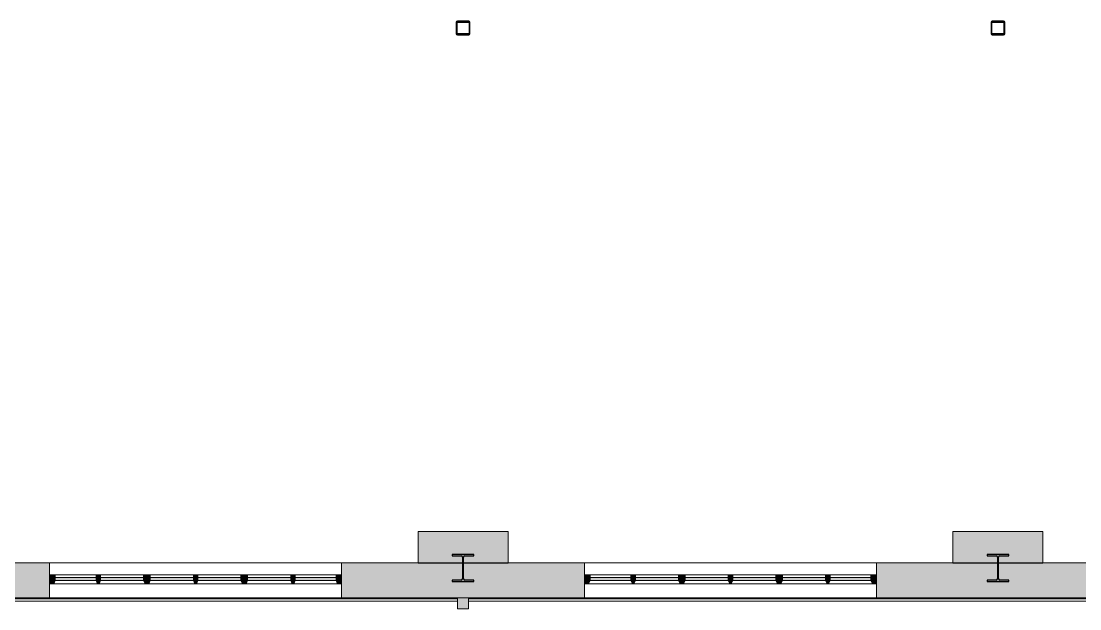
# Model space of a CAD drawing. Header units: inches. Extents: x -3803 to -1421, y -3454 to -210.
# Drawn here: x -2774.3 to -2386.4, y -3453.6 to -3238.1 of the extents above; entities that cross this region are included whole.
import ezdxf

# ---------------------------------------------------------------- set-up
doc = ezdxf.new("R2010")
doc.units = ezdxf.units.IN
doc.header["$MEASUREMENT"] = 0
for name, color, linetype, lineweight in [('A-GENM', 13, 'Continuous', 9), ('A-GLAZ-CURT', 52, 'Continuous', 13), ('A-GLAZ-CWMG', 51, 'Continuous', 13), ('A-WALL', 113, 'Continuous', 13), ('A-WALL-PATT', 111, 'Continuous', 13), ('I-WALL', 2, 'Continuous', 13), ('Q-CASE', 31, 'Continuous', 13), ('S-COLS', 52, 'Continuous', 13)]:
    doc.layers.add(name, color=color, linetype=linetype, lineweight=lineweight)

# ---------------------------------------------------------------- blocks, each defined once
blk = doc.blocks.new('_STL - Column - W Shape - 2017v1 - W10x39-1327149-DIMENSION PLAN - LEVEL 2 _579_ - 2__ - CAD')
at = {"layer": 'S-COLS'}
blk.add_hatch(color=130, dxfattribs=at).paths.add_polyline_path([(3.99, -4.96), (3.99, -4.43), (0.66, -4.43), (0.31, -4.28), (0.16, -3.93), (0.16, 3.93), (0.31, 4.28), (0.66, 4.43), (3.99, 4.43), (3.99, 4.96), (-4, 4.96), (-4, 4.43), (-0.66, 4.43), (-0.31, 4.28), (-0.16, 3.93), (-0.16, -3.93), (-0.31, -4.28), (-0.66, -4.43), (-4, -4.43), (-4, -4.96)], flags=0)
at = {"layer": 'S-COLS', "color": 253, "lineweight": 25}
for p, q in [((3.99, 4.96), (-4, 4.96)), ((-4, 4.96), (-4, 4.43)), ((-4, 4.43), (-0.66, 4.43)), ((-0.16, 3.93), (-0.16, -3.93)), ((0.16, -3.93), (0.16, 3.93)), ((0.66, 4.43), (3.99, 4.43)), ((3.99, 4.43), (3.99, 4.96)), ((-0.66, -4.43), (-4, -4.43)), ((-4, -4.43), (-4, -4.96)), ((-4, -4.96), (3.99, -4.96)), ((3.99, -4.43), (0.66, -4.43)), ((3.99, -4.96), (3.99, -4.43))]:
    blk.add_line(p, q, dxfattribs=at)
for centre, start, end in [((-0.66, 3.93), 0, 90), ((0.66, 3.93), 90, 180), ((-0.66, -3.93), 270, 0), ((0.66, -3.93), 180, 270)]:
    blk.add_arc(centre, 0.5, start, end, dxfattribs=at)
blk = doc.blocks.new('15830016-STRUCT_MARTINEZ-MOORE_CENTRAL_v2018_rvt-1-DIMENSION PLAN - LEVEL 2 _579_ - 2__ - CAD')
at = {"layer": 'S-COLS', "lineweight": 5}
h = blk.add_hatch(color=50, dxfattribs=at)
h.paths.add_polyline_path([(-2610.33, -3243.14), (-2610.02, -3243.01), (-2609.9, -3242.71), (-2609.9, -3238.58), (-2610.02, -3238.27), (-2610.33, -3238.14), (-2614.46, -3238.14), (-2614.77, -3238.27), (-2614.9, -3238.58), (-2614.9, -3242.71), (-2614.77, -3243.01), (-2614.46, -3243.14)], flags=0)
h.paths.add_polyline_path([(-2610.33, -3242.83), (-2614.55, -3242.79), (-2614.58, -3242.71), (-2614.55, -3238.49), (-2614.46, -3238.45), (-2610.24, -3238.49), (-2610.21, -3238.58), (-2610.24, -3242.79)], flags=0)
h = blk.add_hatch(color=50, dxfattribs=at)
h.paths.add_polyline_path([(-2418.46, -3243.14), (-2414.33, -3243.14), (-2414.02, -3243.01), (-2413.9, -3242.71), (-2413.9, -3238.58), (-2414.02, -3238.27), (-2414.33, -3238.14), (-2418.46, -3238.14), (-2418.77, -3238.27), (-2418.9, -3238.58), (-2418.9, -3242.71), (-2418.77, -3243.01)], flags=0)
h.paths.add_polyline_path([(-2418.46, -3242.83), (-2418.55, -3242.79), (-2418.58, -3242.71), (-2418.55, -3238.49), (-2418.46, -3238.45), (-2414.24, -3238.49), (-2414.21, -3238.58), (-2414.24, -3242.79), (-2414.33, -3242.83)], flags=0)
at = {"layer": 'S-COLS', "color": 253, "lineweight": 25}
for p, q in [((-2614.9, -3238.58), (-2614.9, -3242.71)), ((-2614.58, -3242.71), (-2614.58, -3238.58)), ((-2610.33, -3238.14), (-2614.46, -3238.14)), ((-2614.46, -3238.45), (-2610.33, -3238.45)), ((-2610.21, -3238.58), (-2610.21, -3242.71)), ((-2609.9, -3242.71), (-2609.9, -3238.58)), ((-2418.9, -3238.58), (-2418.9, -3242.71)), ((-2418.58, -3242.71), (-2418.58, -3238.58)), ((-2414.33, -3238.14), (-2418.46, -3238.14)), ((-2418.46, -3238.45), (-2414.33, -3238.45)), ((-2414.21, -3238.58), (-2414.21, -3242.71)), ((-2413.9, -3242.71), (-2413.9, -3238.58)), ((-2610.33, -3242.83), (-2614.46, -3242.83)), ((-2614.46, -3243.14), (-2610.33, -3243.14)), ((-2414.33, -3242.83), (-2418.46, -3242.83)), ((-2418.46, -3243.14), (-2414.33, -3243.14))]:
    blk.add_line(p, q, dxfattribs=at)
for centre, radius, start, end in [((-2614.46, -3238.58), 0.435, 90, 180), ((-2614.46, -3238.58), 0.122, 90, 180), ((-2610.33, -3238.58), 0.435, 0, 90), ((-2610.33, -3238.58), 0.122, 0, 90), ((-2418.46, -3238.58), 0.435, 90, 180), ((-2418.46, -3238.58), 0.122, 90, 180), ((-2414.33, -3238.58), 0.435, 0, 90), ((-2414.33, -3238.58), 0.122, 0, 90), ((-2614.46, -3242.71), 0.435, 180, 270), ((-2614.46, -3242.71), 0.122, 180, 270), ((-2610.33, -3242.71), 0.435, 270, 0), ((-2610.33, -3242.71), 0.122, 270, 0), ((-2418.46, -3242.71), 0.435, 180, 270), ((-2418.46, -3242.71), 0.122, 180, 270), ((-2414.33, -3242.71), 0.435, 270, 0), ((-2414.33, -3242.71), 0.122, 270, 0)]:
    blk.add_arc(centre, radius, start, end, dxfattribs=at)
at = {"color": 250, "lineweight": 13}
for p in [(-2612.4, -3438.64), (-2416.4, -3438.64)]:
    blk.add_blockref('_STL - Column - W Shape - 2017v1 - W10x39-1327149-DIMENSION PLAN - LEVEL 2 _579_ - 2__ - CAD', p, dxfattribs=at)
blk = doc.blocks.new('level 2 - band2 - level 2 - band-474741-DIMENSION PLAN - LEVEL 2 _579_ - 2__ - CAD')
at = {"layer": 'A-WALL', "lineweight": 20}
for p, q in [((-2614.4, -3450.02), (-3198.4, -3450.02)), ((-2614.4, -3450.77), (-3198.4, -3450.77)), ((-2026.4, -3450.02), (-2610.4, -3450.02)), ((-2026.4, -3450.77), (-2610.4, -3450.77))]:
    blk.add_line(p, q, dxfattribs=at)
blk = doc.blocks.new('Casework 56 - Casework 1-549904-DIMENSION PLAN - LEVEL 2 _579_ - 2__ - CAD')
at = {"layer": 'Q-CASE', "lineweight": 20}
for p, q in [((-2656.9, -3436.77), (-2763.9, -3436.77)), ((-2763.9, -3436.77), (-2656.9, -3436.77)), ((-2460.9, -3436.77), (-2567.9, -3436.77)), ((-2567.9, -3436.77), (-2460.9, -3436.77)), ((-2761.83, -3441.2), (-2763.9, -3441.2)), ((-2761.83, -3441.2), (-2746.91, -3441.2)), ((-2746.91, -3441.2), (-2761.83, -3441.2)), ((-2745.22, -3441.2), (-2746.91, -3441.2)), ((-2745.22, -3441.2), (-2729.45, -3441.2)), ((-2729.45, -3441.2), (-2745.22, -3441.2)), ((-2727.01, -3441.2), (-2729.45, -3441.2)), ((-2727.01, -3441.2), (-2711.24, -3441.2)), ((-2711.24, -3441.2), (-2727.01, -3441.2)), ((-2709.55, -3441.2), (-2711.24, -3441.2)), ((-2709.55, -3441.2), (-2693.78, -3441.2)), ((-2693.78, -3441.2), (-2709.55, -3441.2)), ((-2691.34, -3441.2), (-2693.78, -3441.2)), ((-2691.34, -3441.2), (-2675.57, -3441.2)), ((-2675.57, -3441.2), (-2691.34, -3441.2)), ((-2673.89, -3441.2), (-2675.57, -3441.2)), ((-2673.89, -3441.2), (-2658.96, -3441.2)), ((-2658.96, -3441.2), (-2673.89, -3441.2)), ((-2656.9, -3441.2), (-2658.96, -3441.2)), ((-2565.83, -3441.2), (-2567.9, -3441.2)), ((-2550.91, -3441.2), (-2565.83, -3441.2)), ((-2549.22, -3441.2), (-2550.91, -3441.2)), ((-2533.45, -3441.2), (-2549.22, -3441.2)), ((-2531.01, -3441.2), (-2533.45, -3441.2)), ((-2515.24, -3441.2), (-2531.01, -3441.2)), ((-2513.55, -3441.2), (-2515.24, -3441.2)), ((-2497.78, -3441.2), (-2513.55, -3441.2)), ((-2495.34, -3441.2), (-2497.78, -3441.2)), ((-2479.57, -3441.2), (-2495.34, -3441.2)), ((-2477.89, -3441.2), (-2479.57, -3441.2)), ((-2462.96, -3441.2), (-2477.89, -3441.2)), ((-2460.9, -3441.2), (-2462.96, -3441.2))]:
    blk.add_line(p, q, dxfattribs=at)
blk = doc.blocks.new('System Panel - Winco Glass-383906-DIMENSION PLAN - LEVEL 2 _579_ - 2__ - CAD')
at = {"layer": 'A-GLAZ-CURT', "lineweight": 9}
blk.add_hatch(color=90, dxfattribs=at).paths.add_polyline_path([(7.46, 0), (7.46, 1), (-7.46, 1), (-7.46, 0)], flags=0)
at = {"layer": 'A-GLAZ-CURT', "lineweight": 20}
for p, q in [((7.46, 1), (-7.46, 1)), ((-7.46, 1), (-7.46, 0)), ((-7.46, 0), (7.46, 0)), ((7.46, 0), (7.46, 1))]:
    blk.add_line(p, q, dxfattribs=at)
blk = doc.blocks.new('System Panel - Winco Glass-383907-DIMENSION PLAN - LEVEL 2 _579_ - 2__ - CAD')
at = {"layer": 'A-GLAZ-CURT', "lineweight": 9}
blk.add_hatch(color=90, dxfattribs=at).paths.add_polyline_path([(7.89, 0), (7.89, 1), (-7.89, 1), (-7.89, 0), (-0.79, 0)], flags=0)
at = {"layer": 'A-GLAZ-CURT', "lineweight": 20}
for p, q in [((7.89, 1), (-7.89, 1)), ((-7.89, 1), (-7.89, 0)), ((-7.89, 0), (7.89, 0)), ((7.89, 0), (7.89, 1))]:
    blk.add_line(p, q, dxfattribs=at)
blk = doc.blocks.new('Rectangular Mullion - Winco Accent Full-Large-383928-DIMENSION PLAN - LEVEL 2 _579_ - 2__ - CAD')
at = {"layer": 'A-GLAZ-CWMG', "lineweight": 9}
blk.add_hatch(color=90, dxfattribs=at).paths.add_polyline_path([(0.64, 1.25), (1.22, 0), (1.22, -2), (-1.22, -2), (-1.22, 0), (-0.64, 1.25)], flags=0)
at = {"layer": 'A-GLAZ-CWMG', "lineweight": 20}
for p, q in [((-1.22, 0), (-0.64, 1.25)), ((-1.22, -2), (-1.22, 0)), ((-0.64, 1.25), (0.64, 1.25)), ((0.64, 1.25), (1.22, 0)), ((1.22, 0), (1.22, -2)), ((1.22, -2), (-1.22, -2))]:
    blk.add_line(p, q, dxfattribs=at)
blk = doc.blocks.new('Rectangular Mullion - Winco Accent Full-383935-DIMENSION PLAN - LEVEL 2 _579_ - 2__ - CAD')
at = {"layer": 'A-GLAZ-CWMG', "lineweight": 9}
blk.add_hatch(color=90, dxfattribs=at).paths.add_polyline_path([(0.26, 1.25), (0.84, 0), (0.84, -2), (-0.84, -2), (-0.84, 0), (-0.26, 1.25)], flags=0)
at = {"layer": 'A-GLAZ-CWMG', "lineweight": 20}
for p, q in [((-0.84, 0), (-0.26, 1.25)), ((-0.84, -2), (-0.84, 0)), ((-0.26, 1.25), (0.26, 1.25)), ((0.26, 1.25), (0.84, 0)), ((0.84, 0), (0.84, -2)), ((0.84, -2), (-0.84, -2))]:
    blk.add_line(p, q, dxfattribs=at)
blk = doc.blocks.new('Rectangular Mullion - Winco Accent Full_Right-Large-383949-DIMENSION PLAN - LEVEL 2 _579_ - 2__ - CAD')
at = {"layer": 'A-GLAZ-CWMG', "lineweight": 9}
blk.add_hatch(color=90, dxfattribs=at).paths.add_polyline_path([(-1.48, 1.25), (-2.06, 0), (-2.06, -2), (0, -2), (0, 1.25)], flags=0)
at = {"layer": 'A-GLAZ-CWMG', "lineweight": 20}
for p, q in [((-1.48, 1.25), (-2.06, 0)), ((-2.06, 0), (-2.06, -2)), ((0, 1.25), (-1.48, 1.25)), ((0, -2), (0, 1.25)), ((-2.06, -2), (0, -2))]:
    blk.add_line(p, q, dxfattribs=at)
blk = doc.blocks.new('Rectangular Mullion - Winco Accent Full_Left-Large-383958-DIMENSION PLAN - LEVEL 2 _579_ - 2__ - CAD')
at = {"layer": 'A-GLAZ-CWMG', "lineweight": 9}
blk.add_hatch(color=90, dxfattribs=at).paths.add_polyline_path([(0, 1.25), (0, -2), (-2.06, -2), (-2.06, 0), (-1.48, 1.25)], flags=0)
at = {"layer": 'A-GLAZ-CWMG', "lineweight": 20}
for p, q in [((-2.06, 0), (-1.48, 1.25)), ((-2.06, -2), (-2.06, 0)), ((-1.48, 1.25), (0, 1.25)), ((0, 1.25), (0, -2)), ((0, -2), (-2.06, -2))]:
    blk.add_line(p, q, dxfattribs=at)
blk = doc.blocks.new('Rectangular Mullion - Winco Accent Full_Right-Large-383959-DIMENSION PLAN - LEVEL 2 _579_ - 2__ - CAD')
at = {"layer": 'A-GLAZ-CWMG', "lineweight": 9}
for p, q in [((-3246.96, -953.32), (-3261.89, -953.32)), ((-3246.38, -956.57), (-3262.47, -956.57))]:
    blk.add_line(p, q, dxfattribs=at)
blk = doc.blocks.new('Rectangular Mullion - Winco Accent Full_Right-Large-383960-DIMENSION PLAN - LEVEL 2 _579_ - 2__ - CAD')
at = {"layer": 'A-GLAZ-CWMG', "lineweight": 9}
for p, q in [((-3281.78, -953.32), (-3297.55, -953.32)), ((-3281.2, -956.57), (-3298.13, -956.57))]:
    blk.add_line(p, q, dxfattribs=at)
blk = doc.blocks.new('Rectangular Mullion - Winco Accent Full_Right-Large-V18-DIMENSION PLAN - LEVEL 2 _579_ - 2__ - CAD')
at = {"layer": 'A-GLAZ-CWMG', "lineweight": 9}
for p, q in [((-3299.24, -953.32), (-3315.01, -953.32)), ((-3298.66, -956.57), (-3315.59, -956.57))]:
    blk.add_line(p, q, dxfattribs=at)
blk = doc.blocks.new('Rectangular Mullion - Winco Accent Full_Right-Large-383961-DIMENSION PLAN - LEVEL 2 _579_ - 2__ - CAD')
at = {"layer": 'A-GLAZ-CWMG', "lineweight": 9}
for p, q in [((-3334.91, -953.32), (-3349.83, -953.32)), ((-3334.32, -956.57), (-3350.42, -956.57))]:
    blk.add_line(p, q, dxfattribs=at)
blk = doc.blocks.new('Rectangular Mullion - Winco Accent Full_Right-Large-V64-DIMENSION PLAN - LEVEL 2 _579_ - 2__ - CAD')
at = {"layer": 'A-GLAZ-CWMG', "lineweight": 9}
for p, q in [((-3585.21, -3044.66), (-3585.21, -3028.57)), ((-3581.96, -3029.15), (-3581.96, -3028.31)), ((-3581.96, -3044.08), (-3581.96, -3029.15)), ((-3581.96, -3046.14), (-3581.96, -3044.08))]:
    blk.add_line(p, q, dxfattribs=at)
blk = doc.blocks.new('Rectangular Mullion - Winco Accent Full_Right-Large-V65-DIMENSION PLAN - LEVEL 2 _579_ - 2__ - CAD')
at = {"layer": 'A-GLAZ-CWMG', "lineweight": 9}
for p, q in [((-3585.21, -3009.84), (-3585.21, -2992.9)), ((-3581.96, -2993.48), (-3581.96, -2992.64)), ((-3581.96, -3009.26), (-3581.96, -2993.48)), ((-3581.96, -3010.47), (-3581.96, -3009.26))]:
    blk.add_line(p, q, dxfattribs=at)
blk = doc.blocks.new('Rectangular Mullion - Winco Accent Full_Right-Large-V66-DIMENSION PLAN - LEVEL 2 _579_ - 2__ - CAD')
at = {"layer": 'A-GLAZ-CWMG', "lineweight": 9}
for p, q in [((-3585.21, -2992.38), (-3585.21, -2975.44)), ((-3581.96, -2976.03), (-3581.96, -2974.81)), ((-3581.96, -2991.8), (-3581.96, -2976.03)), ((-3581.96, -2992.64), (-3581.96, -2991.8))]:
    blk.add_line(p, q, dxfattribs=at)
blk = doc.blocks.new('Rectangular Mullion - Winco Accent Full_Right-Large-V67-DIMENSION PLAN - LEVEL 2 _579_ - 2__ - CAD')
at = {"layer": 'A-GLAZ-CWMG', "lineweight": 9}
for p, q in [((-3581.96, -2941.2), (-3581.96, -2939.14)), ((-3585.21, -2956.71), (-3585.21, -2940.62)), ((-3581.96, -2956.13), (-3581.96, -2941.2)), ((-3581.96, -2956.97), (-3581.96, -2956.13))]:
    blk.add_line(p, q, dxfattribs=at)
blk = doc.blocks.new('Down Spouts3 - Down Spouts-4005655-DIMENSION PLAN - LEVEL 2 _579_ - 2__ - CAD')
at = {"layer": 'A-GENM'}
h = blk.add_hatch(color=90, dxfattribs=at)
h.paths.add_polyline_path([(-2022.4, -3453.64), (-2022.4, -3449.64), (-2026.4, -3449.64), (-2026.4, -3453.64)], flags=0)
h.paths.add_polyline_path([(-2614.4, -3453.64), (-2610.4, -3453.64), (-2610.4, -3449.64), (-2614.4, -3449.64)], flags=0)
h.paths.add_polyline_path([(-3198.4, -3453.64), (-3198.4, -3449.64), (-3202.4, -3449.64), (-3202.4, -3453.64)], flags=0)
for p, q in [((-2610.4, -3449.64), (-2614.4, -3449.64)), ((-2614.4, -3449.64), (-2614.4, -3453.64)), ((-2610.4, -3453.64), (-2610.4, -3449.64)), ((-2614.4, -3453.64), (-2610.4, -3453.64))]:
    blk.add_line(p, q, dxfattribs=at)

msp = doc.modelspace()

# ---------------------------------------------------------------- hatches: boundary and pattern name
at = {"layer": 'A-WALL-PATT', "lineweight": 20}
for points in [[(-2628.9, -3436.89), (-2612.56, -3436.89), (-2612.56, -3434.71), (-2612.7, -3434.36), (-2613.06, -3434.21), (-2616.39, -3434.21), (-2616.39, -3433.68), (-2608.4, -3433.68), (-2608.4, -3434.21), (-2611.74, -3434.21), (-2612.09, -3434.36), (-2612.24, -3434.71), (-2612.24, -3436.89), (-2595.9, -3436.89), (-2595.9, -3425.27), (-2628.9, -3425.27)], [(-2432.9, -3436.89), (-2416.56, -3436.89), (-2416.56, -3434.71), (-2416.7, -3434.36), (-2417.06, -3434.21), (-2420.39, -3434.21), (-2420.39, -3433.68), (-2412.4, -3433.68), (-2412.4, -3434.21), (-2415.74, -3434.21), (-2416.09, -3434.36), (-2416.24, -3434.71), (-2416.24, -3436.89), (-2399.9, -3436.89), (-2399.9, -3425.27), (-2432.9, -3425.27), (-2432.9, -3434.21)]]:
    msp.add_hatch(color=10, dxfattribs=at).paths.add_polyline_path(points, flags=0)
h = msp.add_hatch(color=10, dxfattribs=at)
h.paths.add_polyline_path([(-3525.4, -3449.64), (-3525.4, -3436.77), (-3577.47, -3436.78), (-3577.47, -3441.89), (-3577.87, -3441.89), (-3577.87, -3439.16), (-3577.98, -3438.88), (-3578.26, -3438.77), (-3584.61, -3438.77), (-3584.88, -3438.88), (-3585, -3439.16), (-3585, -3441.89), (-3585.4, -3441.89), (-3585.4, -3436.77), (-3590.4, -3436.77), (-3590.4, -3449.64)], flags=0)
h.paths.add_polyline_path([(-3461.4, -3449.64), (-3351.9, -3449.64), (-3351.9, -3436.77), (-3396.24, -3436.77), (-3396.24, -3442.57), (-3396.09, -3442.92), (-3395.74, -3443.07), (-3392.4, -3443.07), (-3392.4, -3443.6), (-3400.39, -3443.6), (-3400.39, -3443.07), (-3397.06, -3443.07), (-3396.7, -3442.92), (-3396.56, -3442.57), (-3396.56, -3436.77), (-3461.4, -3436.77)], flags=0)
h.paths.add_polyline_path([(-2264.9, -3449.64), (-2241.27, -3449.64), (-2241.27, -3436.77), (-2264.9, -3436.77), (-2264.9, -3448.57)], flags=0)
h.paths.add_polyline_path([(-2376.45, -3449.64), (-2371.9, -3449.64), (-2371.9, -3436.77), (-2416.24, -3436.77), (-2416.24, -3442.57), (-2416.09, -3442.92), (-2415.74, -3443.07), (-2412.4, -3443.07), (-2412.4, -3443.6), (-2420.39, -3443.6), (-2420.39, -3443.07), (-2417.06, -3443.07), (-2416.7, -3442.92), (-2416.56, -3442.57), (-2416.56, -3436.77), (-2460.9, -3436.77), (-2460.9, -3449.64), (-2412.4, -3449.64)], flags=0)
h.paths.add_polyline_path([(-3244.9, -3449.64), (-3155.9, -3449.64), (-3155.9, -3436.77), (-3200.24, -3436.77), (-3200.24, -3442.57), (-3200.09, -3442.92), (-3199.74, -3443.07), (-3196.4, -3443.07), (-3196.4, -3443.6), (-3204.39, -3443.6), (-3204.39, -3443.07), (-3201.06, -3443.07), (-3200.7, -3442.92), (-3200.56, -3442.57), (-3200.56, -3436.77), (-3244.9, -3436.77), (-3244.9, -3443.6)], flags=0)
h.paths.add_polyline_path([(-3048.9, -3449.64), (-2959.9, -3449.64), (-2959.9, -3436.77), (-3004.24, -3436.77), (-3004.24, -3442.57), (-3004.09, -3442.92), (-3003.74, -3443.07), (-3000.4, -3443.07), (-3000.4, -3443.6), (-3008.39, -3443.6), (-3008.39, -3443.07), (-3005.06, -3443.07), (-3004.7, -3442.92), (-3004.56, -3442.57), (-3004.56, -3436.77), (-3048.9, -3436.77)], flags=0)
h.paths.add_polyline_path([(-2852.9, -3449.64), (-2763.9, -3449.64), (-2763.9, -3436.77), (-2808.24, -3436.77), (-2808.24, -3442.57), (-2808.09, -3442.92), (-2807.74, -3443.07), (-2804.4, -3443.07), (-2804.4, -3443.6), (-2812.39, -3443.6), (-2812.39, -3443.07), (-2809.06, -3443.07), (-2808.7, -3442.92), (-2808.56, -3442.57), (-2808.56, -3436.77), (-2852.9, -3436.77), (-2852.9, -3448.57)], flags=0)
h.paths.add_polyline_path([(-2656.9, -3449.64), (-2567.9, -3449.64), (-2567.9, -3436.77), (-2612.24, -3436.77), (-2612.24, -3442.57), (-2612.09, -3442.92), (-2611.74, -3443.07), (-2608.4, -3443.07), (-2608.4, -3443.6), (-2616.39, -3443.6), (-2616.39, -3443.07), (-2613.06, -3443.07), (-2612.7, -3442.92), (-2612.56, -3442.57), (-2612.56, -3436.77), (-2656.9, -3436.77)], flags=0)
h.paths.add_polyline_path([(-3578.86, -3438.52), (-3578.26, -3438.52), (-3577.98, -3438.4), (-3577.87, -3438.13), (-3577.87, -3436.77), (-3585, -3436.77), (-3585, -3438.13), (-3584.88, -3438.4), (-3584.61, -3438.52), (-3579.27, -3438.52)], flags=0)

# ---------------------------------------------------------------- linework, layer by layer
at = {"layer": 'A-WALL', "lineweight": 20}
for p, q in [((-2808.24, -3436.77), (-2612.56, -3436.77)), ((-2763.9, -3449.64), (-2763.9, -3436.77)), ((-2656.9, -3436.77), (-2656.9, -3449.64)), ((-2612.24, -3436.77), (-2416.56, -3436.77)), ((-2567.9, -3449.64), (-2567.9, -3436.77)), ((-2460.9, -3436.77), (-2460.9, -3449.64)), ((-2416.24, -3436.77), (-2220.56, -3436.77)), ((-3590.4, -3449.64), (-2656.9, -3449.64)), ((-2241.27, -3449.64), (-2656.9, -3449.64))]:
    msp.add_line(p, q, dxfattribs=at)
at = {"layer": 'I-WALL', "lineweight": 20}
for p, q in [((-2595.9, -3425.27), (-2628.9, -3425.27)), ((-2628.9, -3425.27), (-2628.9, -3436.89)), ((-2595.9, -3436.89), (-2595.9, -3425.27)), ((-2399.9, -3425.27), (-2432.9, -3425.27)), ((-2432.9, -3425.27), (-2432.9, -3436.89)), ((-2399.9, -3436.89), (-2399.9, -3425.27)), ((-2628.9, -3436.89), (-2612.56, -3436.89)), ((-2612.24, -3436.89), (-2595.9, -3436.89)), ((-2432.9, -3436.89), (-2416.56, -3436.89)), ((-2416.24, -3436.89), (-2399.9, -3436.89))]:
    msp.add_line(p, q, dxfattribs=at)

# ---------------------------------------------------------------- block references
at = {"lineweight": 5}
msp.add_blockref('15830016-STRUCT_MARTINEZ-MOORE_CENTRAL_v2018_rvt-1-DIMENSION PLAN - LEVEL 2 _579_ - 2__ - CAD', (0, 0), dxfattribs=at)
at = {"layer": 'A-GENM'}
msp.add_blockref('Down Spouts3 - Down Spouts-4005655-DIMENSION PLAN - LEVEL 2 _579_ - 2__ - CAD', (0, 0), dxfattribs=at)
at = {"layer": 'A-GLAZ-CURT', "lineweight": 9}
for name, p in [('System Panel - Winco Glass-383906-DIMENSION PLAN - LEVEL 2 _579_ - 2__ - CAD', (-2754.37, -3443.2)), ('System Panel - Winco Glass-383907-DIMENSION PLAN - LEVEL 2 _579_ - 2__ - CAD', (-2737.33, -3443.2)), ('System Panel - Winco Glass-383907-DIMENSION PLAN - LEVEL 2 _579_ - 2__ - CAD', (-2719.12, -3443.2)), ('System Panel - Winco Glass-383907-DIMENSION PLAN - LEVEL 2 _579_ - 2__ - CAD', (-2701.67, -3443.2)), ('System Panel - Winco Glass-383907-DIMENSION PLAN - LEVEL 2 _579_ - 2__ - CAD', (-2683.46, -3443.2)), ('System Panel - Winco Glass-383906-DIMENSION PLAN - LEVEL 2 _579_ - 2__ - CAD', (-2666.42, -3443.2)), ('System Panel - Winco Glass-383906-DIMENSION PLAN - LEVEL 2 _579_ - 2__ - CAD', (-2558.37, -3443.2)), ('System Panel - Winco Glass-383907-DIMENSION PLAN - LEVEL 2 _579_ - 2__ - CAD', (-2541.33, -3443.2)), ('System Panel - Winco Glass-383907-DIMENSION PLAN - LEVEL 2 _579_ - 2__ - CAD', (-2523.12, -3443.2)), ('System Panel - Winco Glass-383907-DIMENSION PLAN - LEVEL 2 _579_ - 2__ - CAD', (-2505.67, -3443.2)), ('System Panel - Winco Glass-383907-DIMENSION PLAN - LEVEL 2 _579_ - 2__ - CAD', (-2487.46, -3443.2)), ('System Panel - Winco Glass-383906-DIMENSION PLAN - LEVEL 2 _579_ - 2__ - CAD', (-2470.42, -3443.2))]:
    msp.add_blockref(name, p, dxfattribs=at)
at = {"layer": 'A-GLAZ-CWMG', "lineweight": 9}
for name, p, rotation in [('Rectangular Mullion - Winco Accent Full_Right-Large-383949-DIMENSION PLAN - LEVEL 2 _579_ - 2__ - CAD', (-2763.9, -3443.2), 180), ('Rectangular Mullion - Winco Accent Full_Right-Large-V67-DIMENSION PLAN - LEVEL 2 _579_ - 2__ - CAD', (-5703.04, 140.75), 89.9999999999496), ('Rectangular Mullion - Winco Accent Full_Right-Large-V65-DIMENSION PLAN - LEVEL 2 _579_ - 2__ - CAD', (-5738.7, 140.75), 89.9999999999496), ('Rectangular Mullion - Winco Accent Full_Right-Large-V66-DIMENSION PLAN - LEVEL 2 _579_ - 2__ - CAD', (-5703.04, 140.75), 89.9999999999496), ('Rectangular Mullion - Winco Accent Full_Right-Large-V65-DIMENSION PLAN - LEVEL 2 _579_ - 2__ - CAD', (-5703.04, 140.75), 89.9999999999496), ('Rectangular Mullion - Winco Accent Full_Right-Large-V66-DIMENSION PLAN - LEVEL 2 _579_ - 2__ - CAD', (-5667.37, 140.75), 89.9999999999496), ('Rectangular Mullion - Winco Accent Full_Right-Large-V64-DIMENSION PLAN - LEVEL 2 _579_ - 2__ - CAD', (-5703.04, 140.75), 89.9999999999496), ('Rectangular Mullion - Winco Accent Full_Right-Large-383949-DIMENSION PLAN - LEVEL 2 _579_ - 2__ - CAD', (-2567.9, -3443.2), 180)]:
    msp.add_blockref(name, p, dxfattribs=dict(at, rotation=rotation))
at = {"layer": 'A-GLAZ-CWMG', "lineweight": 9, "extrusion": (0, 0, -1), "rotation": 180}
for name, p in [('Rectangular Mullion - Winco Accent Full-383935-DIMENSION PLAN - LEVEL 2 _579_ - 2__ - CAD', (2746.06, -3443.2)), ('Rectangular Mullion - Winco Accent Full-Large-383928-DIMENSION PLAN - LEVEL 2 _579_ - 2__ - CAD', (2728.23, -3443.2)), ('Rectangular Mullion - Winco Accent Full-383935-DIMENSION PLAN - LEVEL 2 _579_ - 2__ - CAD', (2710.4, -3443.2)), ('Rectangular Mullion - Winco Accent Full-Large-383928-DIMENSION PLAN - LEVEL 2 _579_ - 2__ - CAD', (2692.56, -3443.2)), ('Rectangular Mullion - Winco Accent Full-383935-DIMENSION PLAN - LEVEL 2 _579_ - 2__ - CAD', (2674.73, -3443.2)), ('Rectangular Mullion - Winco Accent Full_Left-Large-383958-DIMENSION PLAN - LEVEL 2 _579_ - 2__ - CAD', (2656.9, -3443.2)), ('Rectangular Mullion - Winco Accent Full-383935-DIMENSION PLAN - LEVEL 2 _579_ - 2__ - CAD', (2550.06, -3443.2)), ('Rectangular Mullion - Winco Accent Full-Large-383928-DIMENSION PLAN - LEVEL 2 _579_ - 2__ - CAD', (2532.23, -3443.2)), ('Rectangular Mullion - Winco Accent Full-383935-DIMENSION PLAN - LEVEL 2 _579_ - 2__ - CAD', (2514.4, -3443.2)), ('Rectangular Mullion - Winco Accent Full-Large-383928-DIMENSION PLAN - LEVEL 2 _579_ - 2__ - CAD', (2496.56, -3443.2)), ('Rectangular Mullion - Winco Accent Full-383935-DIMENSION PLAN - LEVEL 2 _579_ - 2__ - CAD', (2478.73, -3443.2)), ('Rectangular Mullion - Winco Accent Full_Left-Large-383958-DIMENSION PLAN - LEVEL 2 _579_ - 2__ - CAD', (2460.9, -3443.2))]:
    msp.add_blockref(name, p, dxfattribs=at)
at = {"layer": 'A-GLAZ-CWMG', "lineweight": 9}
for name, p in [('Rectangular Mullion - Winco Accent Full_Right-Large-383961-DIMENSION PLAN - LEVEL 2 _579_ - 2__ - CAD', (784, -2487.88)), ('Rectangular Mullion - Winco Accent Full_Right-Large-383960-DIMENSION PLAN - LEVEL 2 _579_ - 2__ - CAD', (748.33, -2487.88)), ('Rectangular Mullion - Winco Accent Full_Right-Large-V18-DIMENSION PLAN - LEVEL 2 _579_ - 2__ - CAD', (784, -2487.88)), ('Rectangular Mullion - Winco Accent Full_Right-Large-383960-DIMENSION PLAN - LEVEL 2 _579_ - 2__ - CAD', (784, -2487.88)), ('Rectangular Mullion - Winco Accent Full_Right-Large-V18-DIMENSION PLAN - LEVEL 2 _579_ - 2__ - CAD', (819.67, -2487.88)), ('Rectangular Mullion - Winco Accent Full_Right-Large-383959-DIMENSION PLAN - LEVEL 2 _579_ - 2__ - CAD', (784, -2487.88))]:
    msp.add_blockref(name, p, dxfattribs=at)
at = {"layer": 'A-WALL', "lineweight": 20}
msp.add_blockref('level 2 - band2 - level 2 - band-474741-DIMENSION PLAN - LEVEL 2 _579_ - 2__ - CAD', (0, 0), dxfattribs=at)
at = {"layer": 'Q-CASE', "lineweight": 20}
msp.add_blockref('Casework 56 - Casework 1-549904-DIMENSION PLAN - LEVEL 2 _579_ - 2__ - CAD', (0, 0), dxfattribs=at)

doc.saveas('drawing.dxf')
